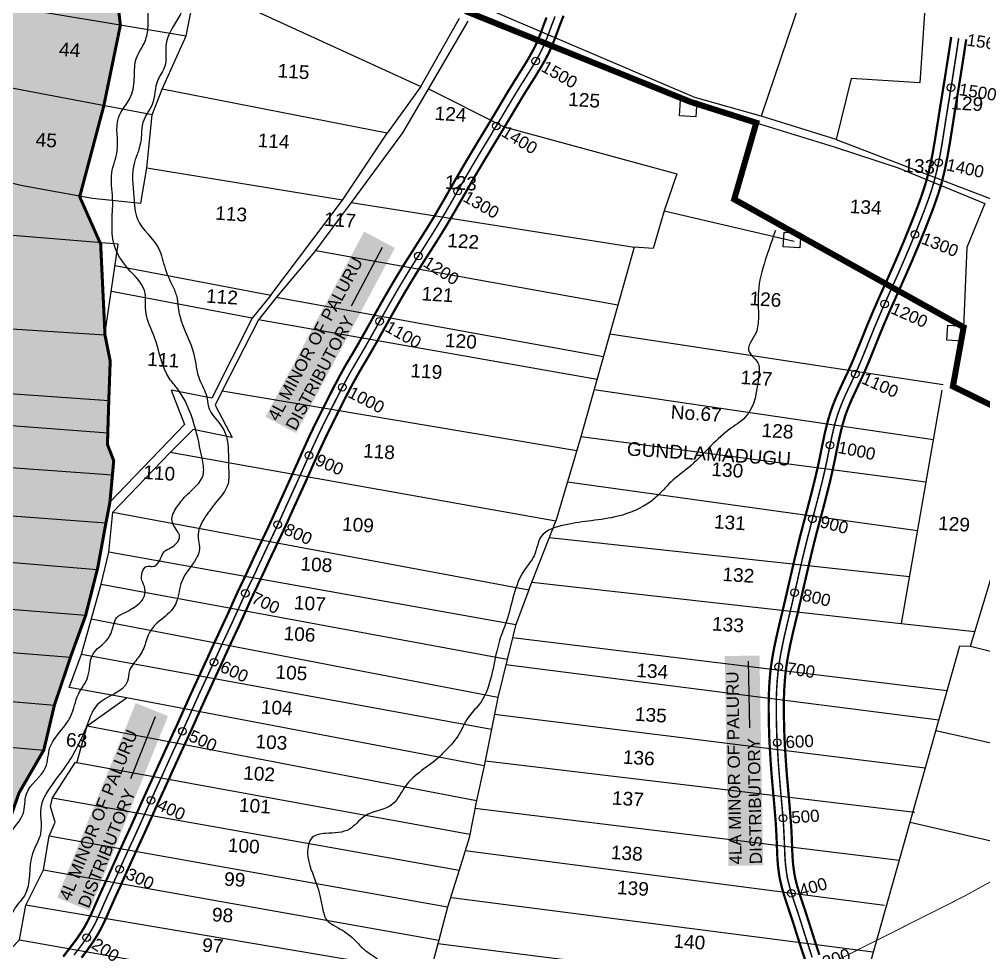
# Model space of a CAD drawing. Header units: inches. Extents: x 198958 to 218693, y 1596361 to 1611769.
# Drawn here: x 203371 to 204642, y 1603920 to 1605151 of the extents above; entities that cross this region are included whole.
import ezdxf
from ezdxf.enums import TextEntityAlignment as Align

# ---------------------------------------------------------------- set-up
doc = ezdxf.new("R2010")
doc.units = ezdxf.units.IN
doc.header["$LTSCALE"] = 15
doc.header["$MEASUREMENT"] = 0
doc.header["$PDMODE"] = 32
doc.header["$PDSIZE"] = 10
doc.linetypes.add('ACAD_ISO02W100', pattern=[15, 12, -3])
doc.linetypes.add('HIDDEN2', pattern=[0.1875, 0.125, -0.0625])
for name, color, linetype in [('CANAL1', 7, 'Continuous'), ('CHANAGE', 1, 'Continuous'), ('PAPER SIZE', 5, 'Continuous'), ('PLOTS', 7, 'Continuous'), ('PLOTS NO', 7, 'Continuous'), ('ROADS', 1, 'Continuous'), ('STREAMS', 4, 'Continuous'), ('STRUCTURE', 5, 'Continuous'), ('VILLAGE BOUNDARY STONES', 1, 'Continuous'), ('VILLAGE BOUNDAY', 5, 'Continuous'), ('WUA-11', 3, 'Continuous')]:
    doc.layers.add(name, color=color, linetype=linetype)
doc.styles.get("Standard").update_dxf_attribs({"font": 'arial.ttf'})
doc.dimstyles.get("Standard").update_dxf_attribs({"dimtxt": 0.18, "dimasz": 0.18, "dimexe": 0.18, "dimexo": 0.0625, "dimgap": 0.09, "dimtad": 0, "dimtih": 1, "dimtoh": 1, "dimdec": 4, "dimzin": 0, "dimdsep": 46, "dimtxsty": 'Standard', "dimcen": 0.09, "dimadec": 0, "dimazin": 0, "dimtfac": 1, "dimtdec": 4, "dimtofl": 0, "dimtmove": 0, "dimatfit": 3, "dimfxl": 1, "dimtolj": 1, "dimtzin": 0, "dimarcsym": 0})

msp = doc.modelspace()

# ---------------------------------------------------------------- hatches: boundary and pattern name
at = {"layer": 'PLOTS NO', "true_color": 0xc7c8ca}
h = msp.add_hatch(color=9, dxfattribs=at)
h.dxf.hatch_style = 1
h.paths.add_polyline_path([(203315.3, 1604011), (203344.8, 1604007.8), (203323.6, 1603947.7), (203121.8, 1603965.8), (203082.3, 1604035.9), (202980.9, 1604214.8), (202883.1, 1604388.3), (202864.6, 1604408.9), (202835.4, 1604412.8), (202821.1, 1604529.5), (202811.5, 1604672.7), (202773.8, 1604769.6), (202760.8, 1604805.1), (202741.8, 1604857), (202678.8, 1605000.4), (202622.8, 1605110.1), (202586.2, 1605165.3), (202635.9, 1605274.9), (202661.8, 1605313.8), (202725.8, 1605439.6), (202835.8, 1605669.1), (202882.3, 1605766.4), (202884.4, 1605770.6), (202950.8, 1605914.8), (202992.1, 1606005.6), (203028.9, 1606009.3), (203057.8, 1606057.8), (203124.1, 1606039.6), (203131.4, 1606028.1), (203192.4, 1606087.7), (203197.5, 1606190.5), (203254, 1606286.5), (203326.7, 1606182), (203331.4, 1606208.6), (203357.5, 1606246.5), (203457.2, 1606384.3), (203546.7, 1606517.5), (203644.7, 1606659.7), (203649.3, 1606666), (203692.5, 1606725.1), (203832.5, 1606733.9), (203952, 1606729.4), (204081, 1606699.8), (204203.2, 1606669.5), (204249.7, 1606658), (204291.1, 1606651.5), (204380.2, 1606637.7), (204489.6, 1606619.9), (204521.7, 1606614.7), (204532.6, 1606612.9), (204579.4, 1606605.3), (204543.8, 1606506.3), (204513.9, 1606415), (204478.1, 1606291.7), (204483, 1606290.9), (204449, 1606208.1), (204438.5, 1606206.4), (204417.8, 1606155.3), (204306.2, 1605998), (204251.4, 1605952.9), (204243.3, 1605950), (204205.6, 1605943.5), (204130.6, 1605786.4), (204070.2, 1605758.8), (203971.5, 1605706.5), (203934.9, 1605640.8), (203931.3, 1605621.2), (203915, 1605560.5), (203881, 1605475.5), (203842, 1605441.8), (203777.3, 1605450.2), (203732.6, 1605426.2), (203676.5, 1605366.9), (203508.3, 1605428), (203513.8, 1605414.3), (203494.7, 1605302.5), (203495.9, 1605220), (203504.7, 1605143), (203482.8, 1605036.4), (203451.1, 1604916.8), (203478.7, 1604854.4), (203484.4, 1604734.7), (203491.3, 1604700.2), (203489.4, 1604647.8), (203488.1, 1604605.4), (203487.7, 1604590.1), (203495.9, 1604568.8), (203494.2, 1604549.9), (203490.9, 1604514), (203485.7, 1604487), (203474.9, 1604427.9), (203458.9, 1604364.8), (203438.9, 1604309.7), (203417.7, 1604246.3), (203403.8, 1604187.4), (203371.1, 1604130.8), (203350.7, 1604072.1), (203348.7, 1604051.3), (203337.5, 1604051.4)])

# ---------------------------------------------------------------- linework, layer by layer
at = {"layer": 'CANAL1', "color": 200, "linetype": 'ByBlock', "ltscale": 40, "const_width": 3}
for points in [[(203429.3, 1603915), (203432.5, 1603919.1), (203435.6, 1603923.2), (203437.6, 1603925.8), (203441.9, 1603931.4), (203445, 1603935.5), (203447.9, 1603939.5), (203452, 1603945.5), (203453.5, 1603947.7), (203456.1, 1603951.9), (203458.6, 1603956.2), (203460.9, 1603960.5), (203463.7, 1603966), (203465.4, 1603969.4), (203467.5, 1603973.9), (203469.5, 1603978.6), (203471.6, 1603983.3), (203473.8, 1603988.4), (203475.8, 1603992.9), (203478, 1603997.7), (203480.1, 1604002.5), (203482.3, 1604007.2), (203484.1, 1604011.2), (203486.6, 1604016.6), (203488.7, 1604021.4), (203490.8, 1604026.1), (203493, 1604030.8), (203494.4, 1604034), (203497.2, 1604040.3), (203499.4, 1604045.1), (203501.5, 1604049.8), (203504.7, 1604056.8), (203505.9, 1604059.3), (203508, 1604064), (203510.2, 1604068.8), (203512.4, 1604073.5), (203515.2, 1604079.6), (203516.7, 1604082.9), (203518.9, 1604087.6), (203521, 1604092.3), (203523.1, 1604097), (203525.5, 1604102.3), (203527.4, 1604106.5), (203529.5, 1604111.2), (203531.6, 1604116), (203533.7, 1604120.7), (203535.7, 1604125.1), (203538, 1604130.2), (203540.2, 1604135), (203542.3, 1604139.7), (203544.5, 1604144.4), (203546.1, 1604147.9), (203548.8, 1604153.9), (203550.9, 1604158.6), (203553.1, 1604163.3), (203555.2, 1604168.1), (203556.4, 1604170.6), (203559.5, 1604177.5), (203561.7, 1604182.3), (203563.8, 1604187), (203566.8, 1604193.4), (203568.2, 1604196.5), (203570.4, 1604201.2), (203572.6, 1604206), (203574.7, 1604210.7), (203577.3, 1604216.1), (203579.1, 1604220), (203581.2, 1604224.7), (203583.3, 1604229.5), (203585.4, 1604234.2), (203587.5, 1604238.8), (203589.6, 1604243.7), (203591.8, 1604248.4), (203593.9, 1604253.2), (203596, 1604258), (203597.7, 1604261.7), (203600.4, 1604267.5), (203602.5, 1604272.2), (203604.7, 1604276.9), (203606.9, 1604281.7), (203609.1, 1604286.4), (203611.3, 1604291.1), (203613.5, 1604295.8), (203615.6, 1604300.5), (203618.7, 1604307.1), (203619.9, 1604309.9), (203622.1, 1604314.6), (203624.2, 1604319.4), (203626.4, 1604324.1), (203629, 1604329.9), (203630.8, 1604333.6), (203633, 1604338.3), (203635.1, 1604343), (203637.4, 1604347.8), (203639.6, 1604352.6), (203641.7, 1604357.1), (203643.9, 1604361.8), (203646.1, 1604366.5), (203648.2, 1604371.2), (203650, 1604375.2), (203652.4, 1604380.7), (203654.5, 1604385.4), (203656.7, 1604390.2), (203658.9, 1604395), (203660.3, 1604398.1), (203663.4, 1604404.5), (203665.6, 1604409.2), (203667.9, 1604413.9), (203671.2, 1604420.7), (203672.3, 1604423.2), (203674.5, 1604427.8), (203676.6, 1604432.5), (203678.8, 1604437.3), (203681.6, 1604443.3), (203683.2, 1604446.8), (203685.4, 1604451.5), (203687.7, 1604456.2), (203689.9, 1604460.9), (203692.3, 1604466), (203694.4, 1604470.3), (203696.6, 1604475), (203698.8, 1604479.6), (203701, 1604484.3), (203702.9, 1604488.5), (203705.3, 1604493.7), (203707.4, 1604498.4), (203709.6, 1604503.1), (203711.7, 1604507.8), (203713.2, 1604511.2), (203716, 1604517.3), (203718.2, 1604522.1), (203720.3, 1604526.8), (203722.5, 1604531.5), (203724.6, 1604536.3), (203726.8, 1604541), (203728.9, 1604545.7), (203731, 1604550.4), (203733.8, 1604556.7), (203735.2, 1604559.9), (203737.4, 1604564.6), (203739.5, 1604569.4), (203741.6, 1604574.1), (203743.7, 1604578.9), (203745.8, 1604583.6), (203748, 1604588.4), (203750.1, 1604593.2), (203752.3, 1604597.9), (203754.4, 1604602.5), (203756.8, 1604607.4), (203759, 1604612.2), (203761.3, 1604616.9), (203763.6, 1604621.6), (203766, 1604626.3), (203768.3, 1604631), (203770.6, 1604635.6), (203773, 1604640.3), (203775.3, 1604644.9), (203776.7, 1604647.6), (203780, 1604654.2), (203782.4, 1604658.9), (203784.7, 1604663.5), (203787.1, 1604668.2), (203789.6, 1604672.8), (203792, 1604677.5), (203794.5, 1604682.1), (203797.1, 1604686.8), (203800.1, 1604692.2), (203802.3, 1604696), (203805, 1604700.5), (203807.6, 1604705), (203810.3, 1604709.4), (203812.9, 1604713.9), (203815.5, 1604718.3), (203818.1, 1604722.8), (203820.6, 1604727.3), (203823.2, 1604731.8), (203825.7, 1604736.3), (203828.3, 1604740.8), (203830.8, 1604745.3), (203833.3, 1604749.8), (203835.9, 1604754.4), (203837.4, 1604757.2), (203840.9, 1604763.5), (203843.5, 1604768), (203846.1, 1604772.6), (203848.6, 1604777.1), (203851.2, 1604781.6), (203853.8, 1604786.2), (203856.4, 1604790.7), (203859, 1604795.2), (203861.7, 1604799.7), (203864.3, 1604804.2), (203867, 1604808.7), (203869.7, 1604813.2), (203872.4, 1604817.7), (203875.3, 1604822.4), (203877.9, 1604826.6), (203880.7, 1604831.1), (203883.5, 1604835.5), (203886.3, 1604839.9), (203889.1, 1604844.3), (203891.9, 1604848.7), (203894.6, 1604853.1), (203897.4, 1604857.5), (203900.2, 1604861.8), (203903, 1604866.2), (203905.7, 1604870.6), (203908.5, 1604874.9), (203911.2, 1604879.3), (203915.2, 1604885.8), (203916.6, 1604888.1), (203919.2, 1604892.5), (203921.8, 1604896.9), (203924.4, 1604901.4), (203927, 1604905.9), (203929.6, 1604910.3), (203932.2, 1604914.8), (203934.8, 1604919.3), (203937.3, 1604923.8), (203939.9, 1604928.3), (203942.5, 1604932.8), (203945.1, 1604937.4), (203947.7, 1604941.9), (203950.3, 1604946.4), (203952.7, 1604950.5), (203955.5, 1604955.4), (203958.2, 1604959.9), (203960.8, 1604964.4), (203963.5, 1604968.9), (203966.2, 1604973.4), (203968.9, 1604977.9), (203971.5, 1604982.3), (203974.2, 1604986.8), (203976.9, 1604991.2), (203979.6, 1604995.7), (203982.3, 1605000.1), (203985, 1605004.6), (203987.7, 1605009), (203990.4, 1605013.5), (203993.1, 1605017.9), (203995.7, 1605022.4), (203998.4, 1605026.8), (204001, 1605031.2), (204004.1, 1605036.4), (204006.3, 1605040.2), (204009, 1605044.6), (204011.6, 1605049.1), (204014.3, 1605053.6), (204016.9, 1605057.9), (204019.8, 1605062.6), (204022.6, 1605067), (204025.3, 1605071.5), (204028.1, 1605075.9), (204030.2, 1605079.3), (204033.6, 1605084.6), (204036.3, 1605089), (204039, 1605093.4), (204041.6, 1605097.7), (204043.1, 1605100.2), (204046.6, 1605106.5), (204049, 1605110.9), (204051.2, 1605115.3), (204054.1, 1605121.5), (204055.3, 1605124.2), (204057.1, 1605128.8), (204058.9, 1605133.5), (204060.7, 1605138.4), (204062.8, 1605144.2), (204064.3, 1605148.2), (204066.2, 1605153.1)], [(203453.5, 1603913.7), (203457.9, 1603919.4), (203461, 1603923.6), (203464.2, 1603928), (203468.6, 1603934.3), (203470.3, 1603937), (203473.2, 1603941.6), (203476, 1603946.3), (203478.6, 1603951.1), (203481.7, 1603957.1), (203483.5, 1603960.9), (203485.7, 1603965.7), (203487.9, 1603970.6), (203489.9, 1603975.3), (203492.1, 1603980.3), (203494.1, 1603984.8), (203496.2, 1603989.5), (203498.3, 1603994.2), (203500.5, 1603998.9), (203502.4, 1604003), (203504.8, 1604008.4), (203506.9, 1604013.1), (203509.1, 1604017.9), (203511.2, 1604022.6), (203512.6, 1604025.8), (203515.5, 1604032.1), (203517.6, 1604036.8), (203519.7, 1604041.5), (203522.9, 1604048.5), (203524, 1604051), (203526.2, 1604055.7), (203528.4, 1604060.4), (203530.5, 1604065.1), (203533.4, 1604071.2), (203534.9, 1604074.6), (203537.1, 1604079.3), (203539.2, 1604084.1), (203541.4, 1604088.8), (203543.7, 1604094.1), (203545.6, 1604098.3), (203547.7, 1604103.1), (203549.9, 1604107.8), (203552, 1604112.5), (203553.9, 1604116.9), (203556.2, 1604122), (203558.4, 1604126.7), (203560.5, 1604131.4), (203562.7, 1604136.1), (203564.3, 1604139.6), (203567, 1604145.6), (203569.2, 1604150.3), (203571.3, 1604155.1), (203573.4, 1604159.8), (203574.6, 1604162.4), (203577.7, 1604169.3), (203579.9, 1604174), (203582, 1604178.7), (203584.9, 1604185.1), (203586.3, 1604188.1), (203588.5, 1604192.8), (203590.7, 1604197.5), (203592.9, 1604202.3), (203595.4, 1604207.8), (203597.3, 1604211.8), (203599.4, 1604216.5), (203601.6, 1604221.3), (203603.7, 1604226), (203605.7, 1604230.7), (203607.9, 1604235.5), (203610, 1604240.3), (203612.1, 1604245), (203614.3, 1604249.7), (203615.9, 1604253.4), (203618.5, 1604259.1), (203620.7, 1604263.8), (203622.9, 1604268.5), (203625.1, 1604273.2), (203627.2, 1604278), (203629.4, 1604282.7), (203631.6, 1604287.4), (203633.8, 1604292.1), (203636.9, 1604298.8), (203638.1, 1604301.6), (203640.3, 1604306.3), (203642.4, 1604311.1), (203644.6, 1604315.8), (203647.2, 1604321.5), (203648.9, 1604325.2), (203651.1, 1604329.9), (203653.3, 1604334.6), (203655.5, 1604339.3), (203657.7, 1604344.2), (203659.9, 1604348.7), (203662.1, 1604353.5), (203664.2, 1604358.2), (203666.4, 1604363), (203668.2, 1604367), (203670.7, 1604372.5), (203672.8, 1604377.2), (203674.9, 1604382), (203677, 1604386.6), (203678.4, 1604389.6), (203681.4, 1604395.9), (203683.7, 1604400.5), (203685.9, 1604405.2), (203689.2, 1604412.1), (203690.4, 1604414.7), (203692.6, 1604419.5), (203694.8, 1604424.2), (203697, 1604428.9), (203699.7, 1604434.9), (203701.3, 1604438.3), (203703.5, 1604443), (203705.7, 1604447.6), (203708, 1604452.3), (203710.4, 1604457.4), (203712.4, 1604461.7), (203714.7, 1604466.4), (203716.9, 1604471.1), (203719.1, 1604475.9), (203721.1, 1604480.1), (203723.5, 1604485.4), (203725.7, 1604490.1), (203727.8, 1604494.9), (203729.9, 1604499.6), (203731.5, 1604503), (203734.2, 1604509.1), (203736.4, 1604513.8), (203738.5, 1604518.5), (203740.7, 1604523.3), (203742.8, 1604528), (203745, 1604532.7), (203747.1, 1604537.5), (203749.3, 1604542.2), (203752.1, 1604548.6), (203753.5, 1604551.7), (203755.6, 1604556.5), (203757.7, 1604561.3), (203759.8, 1604566), (203762, 1604570.7), (203764.1, 1604575.5), (203766.2, 1604580.2), (203768.3, 1604584.9), (203770.5, 1604589.5), (203772.5, 1604594), (203774.8, 1604598.9), (203777.1, 1604603.5), (203779.3, 1604608.1), (203781.6, 1604612.8), (203783.9, 1604617.4), (203786.2, 1604622), (203788.5, 1604626.6), (203790.8, 1604631.3), (203793.2, 1604635.9), (203794.5, 1604638.6), (203797.8, 1604645.2), (203800.2, 1604649.8), (203802.5, 1604654.4), (203804.9, 1604659), (203807.3, 1604663.5), (203809.7, 1604668.1), (203812.1, 1604672.6), (203814.6, 1604677), (203817.5, 1604682.3), (203819.6, 1604685.9), (203822.2, 1604690.3), (203824.8, 1604694.8), (203827.5, 1604699.3), (203830.1, 1604703.7), (203832.8, 1604708.3), (203835.4, 1604712.8), (203838, 1604717.4), (203840.6, 1604721.9), (203843.2, 1604726.5), (203845.7, 1604731), (203848.2, 1604735.6), (203850.8, 1604740.1), (203853.3, 1604744.6), (203854.9, 1604747.4), (203858.4, 1604753.7), (203860.9, 1604758.2), (203863.5, 1604762.7), (203866, 1604767.2), (203868.6, 1604771.7), (203871.1, 1604776.2), (203873.7, 1604780.7), (203876.3, 1604785.1), (203878.9, 1604789.6), (203881.5, 1604794), (203884.2, 1604798.5), (203886.8, 1604802.9), (203889.5, 1604807.3), (203892.3, 1604811.9), (203894.9, 1604816.1), (203897.6, 1604820.5), (203900.4, 1604824.8), (203903.1, 1604829.2), (203905.9, 1604833.6), (203908.7, 1604837.9), (203911.5, 1604842.3), (203914.3, 1604846.7), (203917.1, 1604851.1), (203919.9, 1604855.5), (203922.7, 1604859.9), (203925.5, 1604864.4), (203928.2, 1604868.8), (203932.3, 1604875.4), (203933.7, 1604877.8), (203936.4, 1604882.3), (203939.1, 1604886.8), (203941.7, 1604891.3), (203944.3, 1604895.8), (203946.9, 1604900.3), (203949.5, 1604904.9), (203952.1, 1604909.4), (203954.7, 1604913.9), (203957.3, 1604918.4), (203959.9, 1604922.9), (203962.4, 1604927.4), (203965, 1604931.9), (203967.6, 1604936.4), (203969.9, 1604940.5), (203972.8, 1604945.3), (203975.4, 1604949.8), (203978, 1604954.2), (203980.7, 1604958.7), (203983.3, 1604963.1), (203986, 1604967.6), (203988.7, 1604972), (203991.4, 1604976.5), (203994, 1604980.9), (203996.7, 1604985.3), (203999.4, 1604989.8), (204002.1, 1604994.2), (204004.8, 1604998.7), (204007.5, 1605003.1), (204010.2, 1605007.6), (204012.9, 1605012.1), (204015.5, 1605016.5), (204018.2, 1605021), (204021.3, 1605026.2), (204023.5, 1605030), (204026.2, 1605034.4), (204028.8, 1605038.9), (204031.5, 1605043.3), (204034, 1605047.5), (204036.8, 1605052.1), (204039.5, 1605056.5), (204042.3, 1605060.8), (204045, 1605065.2), (204047.2, 1605068.6), (204050.6, 1605074), (204053.4, 1605078.5), (204056.1, 1605083), (204058.8, 1605087.5), (204060.4, 1605090.3), (204064.2, 1605096.8), (204066.7, 1605101.6), (204069.2, 1605106.5), (204072.4, 1605113.3), (204073.7, 1605116.5), (204075.7, 1605121.5), (204077.6, 1605126.5), (204079.5, 1605131.4), (204081.6, 1605137.2), (204083, 1605141.1), (204084.9, 1605145.9), (204086.7, 1605150.7), (204088.6, 1605155.4)], [(204406.8, 1603911.1), (204402.6, 1603923.7), (204400.6, 1603929.7), (204397.7, 1603939), (204394.8, 1603948.2), (204391.9, 1603957.5), (204388.9, 1603966.7), (204387.4, 1603971.3), (204382.7, 1603985.2), (204379.7, 1603994.6), (204376.8, 1604004.3), (204374.4, 1604014.1), (204373, 1604020.8), (204371.2, 1604034.4), (204370.4, 1604044.5), (204370, 1604054.5), (204369.6, 1604064.3), (204369.3, 1604071.7), (204368.7, 1604083.5), (204368.1, 1604093.1), (204367.3, 1604102.7), (204366.5, 1604112.3), (204365.7, 1604122), (204364.8, 1604131.7), (204363.5, 1604146), (204363.1, 1604151.1), (204362.3, 1604160.8), (204361.6, 1604170.6), (204361, 1604180.4), (204360.4, 1604190.2), (204359.9, 1604199.9), (204359.5, 1604209.8), (204359.2, 1604221.3), (204359, 1604229.4), (204358.9, 1604239.3), (204358.9, 1604249.2), (204359.1, 1604259.1), (204359.5, 1604269.1), (204360.1, 1604279), (204361, 1604289), (204362, 1604297.6), (204363.7, 1604308.8), (204365.4, 1604318.6), (204367.4, 1604328.3), (204369.5, 1604338), (204371.7, 1604347.5), (204373.9, 1604357.1), (204376.2, 1604366.6), (204377.5, 1604372), (204380.7, 1604385.5), (204382.9, 1604394.9), (204385, 1604404.4), (204387.2, 1604413.9), (204389.4, 1604423.3), (204391.6, 1604432.8), (204393.8, 1604442.3), (204396.1, 1604451.8), (204398.4, 1604461.3), (204400.4, 1604469.4), (204403.2, 1604480.2), (204405.7, 1604489.7), (204408.2, 1604499.1), (204410.7, 1604508.5), (204413.1, 1604517.8), (204415.6, 1604527.2), (204417.9, 1604536.6), (204420.2, 1604545.9), (204422.4, 1604555.3), (204424.8, 1604565.9), (204426.5, 1604574.1), (204428.4, 1604583.7), (204430.4, 1604593.3), (204432.4, 1604603), (204434.7, 1604612.7), (204437.2, 1604622.4), (204440.1, 1604632), (204442.8, 1604639.9), (204447.2, 1604651), (204451.2, 1604660.1), (204455.4, 1604669.1), (204459.5, 1604677.9), (204463.4, 1604686.2), (204467.5, 1604695.4), (204471.3, 1604704.2), (204474.9, 1604713.1), (204478.6, 1604722.1), (204482.2, 1604731.1), (204485.8, 1604740.1), (204489.5, 1604749.2), (204492, 1604755.2), (204497.1, 1604767.2), (204501, 1604776.2), (204505, 1604785.2), (204509, 1604794.1), (204513, 1604802.9), (204517, 1604811.8), (204522.3, 1604823.8), (204524.8, 1604829.5), (204528.6, 1604838.3), (204532.4, 1604847.2), (204536.2, 1604856.1), (204539.8, 1604865.1), (204543.5, 1604874), (204547.1, 1604883), (204550.9, 1604892.6), (204554.1, 1604901), (204557.5, 1604910), (204560.7, 1604919), (204563.7, 1604928), (204567, 1604938.9), (204568.9, 1604946.1), (204571.2, 1604955.3), (204573.1, 1604964.5), (204575, 1604973.9), (204576.6, 1604983.4), (204578.2, 1604992.9), (204579.7, 1605002.5), (204581.1, 1605011.2), (204582.8, 1605021.7), (204584.3, 1605031.3), (204585.8, 1605040.9), (204587.4, 1605050.5), (204588.9, 1605060.1), (204590.5, 1605069.7), (204592, 1605079.3), (204592.9, 1605085.2), (204595, 1605098.5), (204596.5, 1605108.1), (204598, 1605117.7), (204599.4, 1605127.3)], [(204425.7, 1603917.4), (204421.6, 1603930), (204419.7, 1603935.8), (204416.8, 1603945), (204413.9, 1603954.2), (204410.9, 1603963.5), (204407.9, 1603972.9), (204406.4, 1603977.6), (204401.7, 1603991.4), (204398.8, 1604000.5), (204396.1, 1604009.5), (204393.9, 1604018.5), (204392.8, 1604024.1), (204391.1, 1604036.5), (204390.4, 1604045.8), (204389.9, 1604055.3), (204389.6, 1604065), (204389.3, 1604072.6), (204388.7, 1604084.7), (204388, 1604094.6), (204387.3, 1604104.3), (204386.4, 1604114.1), (204385.6, 1604123.8), (204384.7, 1604133.4), (204383.5, 1604147.7), (204383, 1604152.7), (204382.3, 1604162.3), (204381.6, 1604172), (204381, 1604181.6), (204380.4, 1604191.2), (204379.9, 1604200.9), (204379.5, 1604210.5), (204379.2, 1604221.9), (204379, 1604229.8), (204378.9, 1604239.4), (204378.9, 1604249), (204379.1, 1604258.5), (204379.5, 1604268.1), (204380.1, 1604277.5), (204380.9, 1604286.9), (204381.9, 1604295), (204383.4, 1604305.6), (204385.1, 1604314.9), (204386.9, 1604324.2), (204389, 1604333.6), (204391.1, 1604343), (204393.4, 1604352.4), (204395.6, 1604361.9), (204397, 1604367.3), (204400.1, 1604380.9), (204402.4, 1604390.4), (204404.5, 1604399.9), (204406.7, 1604409.4), (204408.9, 1604418.9), (204411.1, 1604428.3), (204413.3, 1604437.7), (204415.5, 1604447.1), (204417.8, 1604456.5), (204419.8, 1604464.5), (204422.5, 1604475.2), (204425, 1604484.6), (204427.5, 1604494), (204430, 1604503.3), (204432.5, 1604512.8), (204434.9, 1604522.2), (204437.3, 1604531.7), (204439.7, 1604541.2), (204441.9, 1604550.8), (204444.3, 1604561.7), (204446.1, 1604570.1), (204448, 1604579.7), (204450, 1604589.3), (204452, 1604598.7), (204454.1, 1604607.9), (204456.5, 1604617), (204459.1, 1604625.9), (204461.5, 1604633), (204465.6, 1604643.3), (204469.4, 1604651.9), (204473.5, 1604660.6), (204477.6, 1604669.4), (204481.6, 1604677.9), (204485.8, 1604687.4), (204489.7, 1604696.5), (204493.4, 1604705.5), (204497.1, 1604714.6), (204500.7, 1604723.6), (204504.3, 1604732.6), (204508, 1604741.6), (204510.4, 1604747.4), (204515.5, 1604759.3), (204519.3, 1604768.2), (204523.3, 1604777), (204527.2, 1604785.8), (204531.2, 1604794.7), (204535.2, 1604803.6), (204540.6, 1604815.8), (204543.1, 1604821.5), (204547, 1604830.4), (204550.8, 1604839.4), (204554.6, 1604848.4), (204558.4, 1604857.5), (204562, 1604866.5), (204565.7, 1604875.6), (204569.5, 1604885.4), (204572.8, 1604893.9), (204576.3, 1604903.1), (204579.6, 1604912.5), (204582.8, 1604921.9), (204586.3, 1604933.4), (204588.3, 1604941.1), (204590.7, 1604950.8), (204592.7, 1604960.5), (204594.6, 1604970.3), (204596.3, 1604980), (204598, 1604989.7), (204599.5, 1604999.4), (204600.9, 1605008.1), (204602.5, 1605018.6), (204604, 1605028.2), (204605.6, 1605037.8), (204607.1, 1605047.4), (204608.7, 1605057), (204610.2, 1605066.6), (204611.8, 1605076.2), (204612.7, 1605082.1), (204614.8, 1605095.4), (204616.3, 1605105), (204617.7, 1605114.7), (204619.2, 1605124.3)]]:
    msp.add_lwpolyline(points, dxfattribs=at)
at = {"layer": 'CANAL1', "color": 1, "linetype": 'HIDDEN2', "ltscale": 15, "const_width": 2}
msp.add_lwpolyline([(203443.6, 1603917.1), (203445.6, 1603919.8), (203449.9, 1603925.4), (203453, 1603929.6), (203456.1, 1603933.8), (203460.3, 1603939.9), (203461.9, 1603942.3), (203464.6, 1603946.8), (203467.3, 1603951.2), (203469.8, 1603955.8), (203472.7, 1603961.5), (203474.4, 1603965.1), (203476.6, 1603969.8), (203478.7, 1603974.6), (203480.8, 1603979.3), (203482.9, 1603984.3), (203485, 1603988.9), (203487.1, 1603993.6), (203489.2, 1603998.3), (203491.4, 1604003), (203493.2, 1604007.1), (203495.7, 1604012.5), (203497.8, 1604017.2), (203500, 1604022), (203502.1, 1604026.7), (203503.5, 1604029.9), (203506.3, 1604036.2), (203508.5, 1604040.9), (203510.6, 1604045.7), (203513.8, 1604052.7), (203514.9, 1604055.1), (203517.1, 1604059.8), (203519.3, 1604064.6), (203521.5, 1604069.3), (203524.3, 1604075.4), (203525.8, 1604078.7), (203528, 1604083.5), (203530.1, 1604088.2), (203532.2, 1604092.9), (203534.6, 1604098.2), (203536.5, 1604102.4), (203538.6, 1604107.2), (203540.7, 1604111.9), (203542.9, 1604116.6), (203544.8, 1604121), (203547.1, 1604126.1), (203549.3, 1604130.8), (203551.4, 1604135.6), (203553.6, 1604140.3), (203555.2, 1604143.7), (203557.9, 1604149.8), (203560.1, 1604154.5), (203562.2, 1604159.2), (203564.3, 1604163.9), (203565.5, 1604166.5), (203568.6, 1604173.4), (203570.8, 1604178.1), (203572.9, 1604182.9), (203575.8, 1604189.3), (203577.3, 1604192.3), (203579.4, 1604197), (203581.6, 1604201.7), (203583.8, 1604206.5), (203586.4, 1604211.9), (203588.2, 1604215.9), (203590.3, 1604220.6), (203592.4, 1604225.4), (203594.5, 1604230.1), (203596.6, 1604234.7), (203598.8, 1604239.6), (203600.9, 1604244.4), (203603, 1604249.1), (203605.1, 1604253.8), (203606.8, 1604257.6), (203609.4, 1604263.3), (203611.6, 1604268), (203613.8, 1604272.7), (203616, 1604277.5), (203618.2, 1604282.2), (203620.4, 1604286.9), (203622.5, 1604291.6), (203624.7, 1604296.3), (203627.8, 1604303), (203629, 1604305.8), (203631.2, 1604310.5), (203633.3, 1604315.2), (203635.5, 1604319.9), (203638.1, 1604325.7), (203639.8, 1604329.4), (203642, 1604334.1), (203644.2, 1604338.8), (203646.4, 1604343.5), (203648.7, 1604348.4), (203650.8, 1604352.9), (203653, 1604357.7), (203655.1, 1604362.4), (203657.3, 1604367.1), (203659.1, 1604371.1), (203661.6, 1604376.6), (203663.7, 1604381.3), (203665.8, 1604386.1), (203668, 1604390.8), (203669.4, 1604393.9), (203672.4, 1604400.2), (203674.6, 1604404.9), (203676.9, 1604409.6), (203680.2, 1604416.4), (203681.4, 1604418.9), (203683.6, 1604423.7), (203685.7, 1604428.4), (203687.9, 1604433.1), (203690.7, 1604439.1), (203692.3, 1604442.5), (203694.5, 1604447.2), (203696.7, 1604451.9), (203698.9, 1604456.6), (203701.4, 1604461.7), (203703.4, 1604466), (203705.6, 1604470.7), (203707.9, 1604475.4), (203710.1, 1604480.1), (203712, 1604484.3), (203714.4, 1604489.5), (203716.6, 1604494.3), (203718.7, 1604499), (203720.8, 1604503.7), (203722.3, 1604507.1), (203725.1, 1604513.2), (203727.3, 1604517.9), (203729.4, 1604522.7), (203731.6, 1604527.4), (203733.7, 1604532.1), (203735.9, 1604536.9), (203738, 1604541.6), (203740.1, 1604546.3), (203743, 1604552.6), (203744.4, 1604555.8), (203746.5, 1604560.6), (203748.6, 1604565.3), (203750.7, 1604570.1), (203752.8, 1604574.8), (203754.9, 1604579.6), (203757.1, 1604584.3), (203759.2, 1604589), (203761.4, 1604593.7), (203763.5, 1604598.2), (203765.8, 1604603.1), (203768, 1604607.8), (203770.3, 1604612.5), (203772.6, 1604617.2), (203774.9, 1604621.8), (203777.2, 1604626.5), (203779.6, 1604631.1), (203781.9, 1604635.8), (203784.2, 1604640.4), (203785.6, 1604643.1), (203788.9, 1604649.7), (203791.3, 1604654.3), (203793.6, 1604659), (203796, 1604663.6), (203798.4, 1604668.2), (203800.9, 1604672.8), (203803.3, 1604677.3), (203805.8, 1604681.9), (203808.8, 1604687.3), (203811, 1604690.9), (203813.6, 1604695.4), (203816.2, 1604699.9), (203818.9, 1604704.4), (203821.5, 1604708.8), (203824.1, 1604713.3), (203826.7, 1604717.8), (203829.3, 1604722.3), (203831.9, 1604726.8), (203834.4, 1604731.4), (203837, 1604735.9), (203839.5, 1604740.4), (203842.1, 1604745), (203844.6, 1604749.5), (203846.1, 1604752.3), (203849.7, 1604758.6), (203852.2, 1604763.1), (203854.8, 1604767.6), (203857.3, 1604772.2), (203859.9, 1604776.7), (203862.5, 1604781.2), (203865.1, 1604785.7), (203867.7, 1604790.2), (203870.3, 1604794.7), (203872.9, 1604799.1), (203875.6, 1604803.6), (203878.3, 1604808.1), (203881, 1604812.5), (203883.8, 1604817.2), (203886.4, 1604821.4), (203889.2, 1604825.8), (203891.9, 1604830.2), (203894.7, 1604834.6), (203897.5, 1604838.9), (203900.3, 1604843.3), (203903.1, 1604847.7), (203905.9, 1604852.1), (203908.7, 1604856.5), (203911.4, 1604860.9), (203914.2, 1604865.2), (203917, 1604869.7), (203919.7, 1604874.1), (203923.7, 1604880.6), (203925.1, 1604882.9), (203927.8, 1604887.4), (203930.4, 1604891.9), (203933.1, 1604896.3), (203935.7, 1604900.8), (203938.3, 1604905.3), (203940.9, 1604909.8), (203943.5, 1604914.3), (203946, 1604918.9), (203948.6, 1604923.4), (203951.2, 1604927.9), (203953.8, 1604932.4), (203956.3, 1604936.9), (203958.9, 1604941.4), (203961.3, 1604945.5), (203964.2, 1604950.4), (203966.8, 1604954.9), (203969.4, 1604959.3), (203972.1, 1604963.8), (203974.8, 1604968.3), (203977.4, 1604972.7), (203980.1, 1604977.2), (203982.8, 1604981.6), (203985.5, 1604986.1), (203988.2, 1604990.5), (203990.9, 1604995), (203993.6, 1604999.4), (203996.2, 1605003.9), (203998.9, 1605008.3), (204001.6, 1605012.8), (204004.3, 1605017.2), (204007, 1605021.7), (204009.6, 1605026.1), (204012.7, 1605031.3), (204014.9, 1605035.1), (204017.6, 1605039.5), (204020.2, 1605044), (204022.9, 1605048.5), (204025.5, 1605052.7), (204028.3, 1605057.3), (204031, 1605061.7), (204033.8, 1605066.2), (204036.6, 1605070.5), (204038.7, 1605073.9), (204042.1, 1605079.3), (204044.9, 1605083.8), (204047.6, 1605088.2), (204050.2, 1605092.6), (204051.8, 1605095.3), (204055.4, 1605101.7), (204057.9, 1605106.3), (204060.2, 1605110.9), (204063.2, 1605117.4), (204064.5, 1605120.4), (204066.4, 1605125.2), (204068.3, 1605130), (204070.1, 1605134.9), (204072.2, 1605140.7), (204073.7, 1605144.7), (204075.6, 1605149.5), (204077.4, 1605154.4)], dxfattribs=at)
at = {"layer": 'CANAL1', "color": 1, "linetype": 'HIDDEN2', "ltscale": 40, "const_width": 2}
msp.add_lwpolyline([(204416.2, 1603914.2), (204412.1, 1603926.8), (204410.2, 1603932.7), (204407.2, 1603942), (204404.3, 1603951.2), (204401.4, 1603960.5), (204398.4, 1603969.8), (204396.9, 1603974.5), (204392.2, 1603988.3), (204389.2, 1603997.6), (204386.5, 1604006.9), (204384.1, 1604016.3), (204382.9, 1604022.4), (204381.2, 1604035.4), (204380.4, 1604045.1), (204380, 1604054.9), (204379.6, 1604064.6), (204379.3, 1604072.2), (204378.7, 1604084.1), (204378.1, 1604093.8), (204377.3, 1604103.5), (204376.5, 1604113.2), (204375.6, 1604122.9), (204374.7, 1604132.6), (204373.5, 1604146.8), (204373.1, 1604151.9), (204372.3, 1604161.6), (204371.6, 1604171.3), (204371, 1604181), (204370.4, 1604190.7), (204369.9, 1604200.4), (204369.5, 1604210.1), (204369.2, 1604221.6), (204369, 1604229.6), (204368.9, 1604239.4), (204368.9, 1604249.1), (204369.1, 1604258.8), (204369.5, 1604268.6), (204370.1, 1604278.3), (204371, 1604287.9), (204372, 1604296.3), (204373.6, 1604307.2), (204375.3, 1604316.7), (204377.2, 1604326.3), (204379.2, 1604335.8), (204381.4, 1604345.3), (204383.6, 1604354.7), (204385.9, 1604364.2), (204387.2, 1604369.7), (204390.4, 1604383.2), (204392.6, 1604392.7), (204394.8, 1604402.1), (204397, 1604411.6), (204399.1, 1604421.1), (204401.3, 1604430.6), (204403.5, 1604440), (204405.8, 1604449.5), (204408.1, 1604458.9), (204410.1, 1604467), (204412.9, 1604477.7), (204415.3, 1604487.1), (204417.8, 1604496.5), (204420.3, 1604505.9), (204422.8, 1604515.3), (204425.2, 1604524.7), (204427.6, 1604534.1), (204430, 1604543.6), (204432.2, 1604553.1), (204434.6, 1604563.8), (204436.3, 1604572.1), (204438.2, 1604581.7), (204440.2, 1604591.3), (204442.2, 1604600.8), (204444.4, 1604610.3), (204446.8, 1604619.7), (204449.6, 1604629), (204452.2, 1604636.4), (204456.4, 1604647.1), (204460.3, 1604656), (204464.4, 1604664.8), (204468.6, 1604673.6), (204472.5, 1604682), (204476.7, 1604691.4), (204480.5, 1604700.3), (204484.2, 1604709.3), (204487.8, 1604718.3), (204491.4, 1604727.4), (204495.1, 1604736.4), (204498.7, 1604745.4), (204501.2, 1604751.3), (204506.3, 1604763.3), (204510.2, 1604772.2), (204514.1, 1604781.1), (204518.1, 1604789.9), (204522.1, 1604798.8), (204526.1, 1604807.7), (204531.5, 1604819.8), (204534, 1604825.5), (204537.8, 1604834.4), (204541.6, 1604843.3), (204545.4, 1604852.3), (204549.1, 1604861.3), (204552.8, 1604870.3), (204556.4, 1604879.3), (204560.2, 1604889), (204563.5, 1604897.5), (204566.9, 1604906.6), (204570.2, 1604915.7), (204573.3, 1604924.9), (204576.6, 1604936.1), (204578.6, 1604943.6), (204580.9, 1604953), (204582.9, 1604962.5), (204584.8, 1604972.1), (204586.5, 1604981.7), (204588.1, 1604991.3), (204589.6, 1605000.9), (204591, 1605009.7), (204592.6, 1605020.2), (204594.2, 1605029.8), (204595.7, 1605039.4), (204597.3, 1605049), (204598.8, 1605058.6), (204600.4, 1605068.1), (204601.9, 1605077.7), (204602.8, 1605083.7), (204604.9, 1605096.9), (204606.4, 1605106.6), (204607.8, 1605116.2), (204609.3, 1605125.8)], dxfattribs=at)
at = {"layer": 'CHANAGE'}
for p in [(204052, 1605095.6), (204599.1, 1605060.6), (204000.1, 1605010.2), (204582.8, 1604961.9), (203949.1, 1604924.2), (204551.5, 1604867.1), (203897.3, 1604838.6), (204511.6, 1604775.4), (203846.3, 1604752.6), (204473, 1604683.2), (203797.1, 1604665.6), (204439.8, 1604589.3), (203753.2, 1604575.7), (203712.1, 1604484.6), (204416.6, 1604492), (203669.5, 1604394.1), (204393.1, 1604394.9), (203627.9, 1604303.2), (204372.1, 1604297.1), (203586.5, 1604212.2), (204370.1, 1604197.3), (203544.9, 1604121.2), (204377.8, 1604097.6), (203503.6, 1604030.2), (204388.9, 1603998.6), (203460.4, 1603940.1)]:
    msp.add_point(p, dxfattribs=at)
at = {"layer": 'PLOTS'}
for points in [[(204031.3, 1605288.1), (204401, 1605176.2), (204349, 1605023), (204261.7, 1605047.8), (203969.6, 1605172.4)], [(204436.4, 1605285), (204473.7, 1605275.6), (204500.5, 1605279.7), (204560.8, 1605274.6), (204565.9, 1605185.2), (204558.2, 1605066.8), (204467.8, 1605072.7), (204447.7, 1604992.2), (204349, 1605023)], [(203900.5, 1605062), (203856.2, 1605000.4), (203559.7, 1605058.5), (203591.2, 1605128.8), (203605.4, 1605199.8)], [(203669.5, 1605189.9), (203657.5, 1605173.1), (203900.5, 1605062), (203951.6, 1605152.4)], [(203163.9, 1605184.4), (203325.3, 1605155.2), (203329.7, 1605172.5), (203591.2, 1605128.8)], [(204447.7, 1604992.2), (204681.7, 1604902.8), (204696.4, 1605001.7), (204708.2, 1605045.6), (204710.2, 1605096.2), (204655, 1605171.4), (204565.9, 1605185.2)], [(203962.4, 1605148.1), (203909.3, 1605057.2), (203876.5, 1605001.1), (203808.6, 1604909.1), (203760.6, 1604844), (203709.9, 1604783.9), (203686.7, 1604754.6), (203639, 1604660.9), (203629.4, 1604641.9), (203652, 1604599.3), (203600.4, 1604610.1), (203570.3, 1604579.7), (203494.9, 1604501.1), (204043, 1604398.4), (204078.5, 1604489.2), (203570.3, 1604579.7)], [(203546.6, 1605024.7), (203305.5, 1605070.6)], [(203278.4, 1604954.7), (203375.7, 1604931.6), (203467.9, 1604915), (203531.8, 1604908.1), (203539.5, 1604954.8), (203546.6, 1605024.7), (203559.7, 1605058.5)], [(203910.5, 1605059.2), (204010.5, 1605008.8), (204238, 1604947.2), (204221.1, 1604898.4), (204392.3, 1604858.1)], [(204342.6, 1605014.3), (204445.1, 1604982.7), (204529.7, 1604954.7), (204643.8, 1604908), (204620, 1604849.9), (204615.8, 1604744.8)], [(203497.8, 1604826), (203702.9, 1604787), (203797.2, 1604912.1), (203856.2, 1605000.4)], [(203797.2, 1604912.1), (203539.4, 1604954.5)], [(203808.6, 1604909.1), (204181.5, 1604850.1)], [(204221.1, 1604898.4), (204206.6, 1604848.7), (204181.5, 1604850.1), (204111.6, 1604600.2), (204078.5, 1604489.2)], [(202952.4, 1604769.2), (203484.4, 1604734.7), (203501.9, 1604854.4), (203099.7, 1604887.3)], [(203762.1, 1604846.1), (204160.2, 1604774.2)], [(203702.9, 1604787), (203678.2, 1604756.5), (203625.3, 1604651.3), (203571.5, 1604662), (203589.2, 1604616.7), (203490.9, 1604514), (203494.2, 1604549.9), (203495.9, 1604568.8), (203487.7, 1604590.1), (203489.4, 1604647.8), (203491.3, 1604700.2), (203484.4, 1604734.7)], [(203678.2, 1604756.5), (203492.8, 1604791.9)], [(204141.1, 1604705.8), (203709.9, 1604783.9)], [(204132.8, 1604676), (203686.7, 1604754.6)], [(204588.7, 1604669), (204149.4, 1604735.5)], [(203489.4, 1604647.8), (202935.7, 1604686.9)], [(203639, 1604660.9), (204106.3, 1604582.4)], [(204129, 1604662.6), (204575.9, 1604596.8)], [(204587.2, 1604662), (204533.5, 1604354.1), (204630.6, 1604343.7)], [(202927.5, 1604648.3), (203488.1, 1604605.4)], [(203494.2, 1604549.9), (202915.4, 1604591.5)], [(204566.1, 1604540.6), (204111.6, 1604600.2)], [(204093.9, 1604540.8), (204555, 1604477)], [(202902.5, 1604530.6), (203485.7, 1604487), (203490.9, 1604514)], [(204332, 1603378.5), (204454.3, 1603777.1), (204479.7, 1603860.1), (204610.6, 1604324.8), (204624.7, 1604324.5), (204686.5, 1604527.5)], [(203330.6, 1603894.6), (203371.9, 1603937.4), (203380.1, 1603982.8), (203403.5, 1604029.4), (203410.9, 1604073.7), (203418.8, 1604092.4), (203412.8, 1604113.1), (203415.3, 1604124.6), (203445.7, 1604171.2), (203447.2, 1604170.7), (203460.9, 1604219.5), (203512.6, 1604256.4), (203437.2, 1604270), (203453.6, 1604313.9), (203479.3, 1604406.1), (203489.5, 1604448.4), (203494.9, 1604501.1)], [(203485.7, 1604487), (203474.9, 1604427.9), (203458.9, 1604364.8), (203438.9, 1604309.7), (203417.7, 1604246.3), (203403.8, 1604187.4), (203371.1, 1604130.8), (203350.7, 1604072.1), (203348.7, 1604051.3), (203337.5, 1604051.4), (203315.3, 1604011), (203344.8, 1604007.8), (203323.6, 1603947.7), (203294.3, 1603887.4)], [(202890.4, 1604474.1), (203474.2, 1604425.3)], [(204544.3, 1604415.9), (204070, 1604467.3)], [(204025.8, 1604352.6), (203489.5, 1604448.4)], [(203458.9, 1604364.8), (202877.1, 1604411.5)], [(203479.3, 1604406.1), (204014.5, 1604307.1)], [(204047, 1604408.7), (204533.5, 1604354.1)], [(204043, 1604398.4), (204025.5, 1604351.7), (204021.5, 1604335.4), (204001.9, 1604256.6), (203984.2, 1604166.4), (203973.8, 1604120.8), (203964.3, 1604071.6), (203950.9, 1604028.9), (203935.5, 1603980.3), (203924.1, 1603936.9), (203912.5, 1603892.8)], [(202865.2, 1604355.6), (203438.9, 1604309.7)], [(204001.9, 1604256.6), (203466.4, 1604360)], [(204624.7, 1604324.5), (204809, 1604278.5), (204835, 1604354.6)], [(204593.8, 1604265.3), (204021.5, 1604335.4)], [(203453.5, 1604313.6), (203993.8, 1604215.1)], [(204012.7, 1604300.1), (204583.1, 1604227.3)], [(203417.7, 1604246.3), (202852.2, 1604294.4)], [(203984.2, 1604166.4), (203512.6, 1604256.4)], [(202840, 1604237.1), (203403.8, 1604187.4)], [(204565.2, 1604163.5), (203997.5, 1604234.2)], [(203460.9, 1604219.5), (203973.8, 1604120.8)], [(204948.5, 1604192.4), (204930.4, 1604134), (204579, 1604212.8)], [(203985.6, 1604173.2), (204551.7, 1604105.6)], [(203965.2, 1604075.9), (203447.2, 1604170.7)], [(204545.2, 1604092.4), (204895.7, 1604011.3), (204930.4, 1604134)], [(203415.3, 1604124.6), (203950.9, 1604028.9)], [(204530.9, 1604042), (203971.8, 1604110.4)], [(203935.5, 1603980.3), (203410.9, 1604073.7)], [(203959, 1604054.8), (204511.6, 1603982.9)], [(203403.5, 1604029.4), (203924.1, 1603936.9)], [(203912.5, 1603892.8), (203380.1, 1603982.8)], [(204496.8, 1603920.8), (203941, 1603992.6)], [(203371.9, 1603937.4), (203908.5, 1603842.1)], [(203922.9, 1603932.4), (204480.3, 1603862.1)]]:
    msp.add_lwpolyline(points, dxfattribs=at)
at = {"layer": 'ROADS', "const_width": 1.19}
msp.add_lwpolyline([(203544.6, 1603338.3), (203629.1, 1603377.9), (203671, 1603397.6), (203729.6, 1603425.9), (203774.4, 1603474.5), (203803.7, 1603511), (203846.7, 1603546.9), (203912.9, 1603602.3), (203967.5, 1603623.7), (204048.3, 1603654.7), (204092.3, 1603684.2), (204131, 1603721.7), (204226.4, 1603769.4), (204325.5, 1603819), (204436.4, 1603903.9), (204616.1, 1603994.4), (204720.4, 1604051.9), (204808.3, 1604087), (204907.1, 1604139.2), (204976.4, 1604209.2), (205030.6, 1604264.8)], dxfattribs=at)
at = {"layer": 'STREAMS'}
for points in [[(203067.8, 1603336.8), (203087.6, 1603355.1), (203124.8, 1603383.7), (203141.1, 1603404.3), (203144, 1603410.8), (203164.9, 1603439.9), (203169.4, 1603449.7), (203174.7, 1603475.6), (203181.5, 1603512.3), (203197.2, 1603553.9), (203201.3, 1603575.1), (203205.7, 1603596.6), (203221.3, 1603630.5), (203223.9, 1603646.6), (203221.4, 1603673.5), (203227.6, 1603715.3), (203230.2, 1603748.7), (203237.1, 1603767), (203264, 1603806.6), (203272, 1603829.3), (203287.4, 1603848.6), (203297.7, 1603881.2), (203304.4, 1603894.4), (203320.8, 1603920.6), (203326.9, 1603937.7), (203338.6, 1603972.4), (203347.7, 1603986.5), (203348.8, 1604015.2), (203348.8, 1604024.9), (203353.2, 1604039.9), (203359.2, 1604076.1), (203376.6, 1604103.3), (203380.9, 1604129.6), (203406.2, 1604164.5), (203411.9, 1604190.7), (203429.8, 1604217.2), (203439.3, 1604232.2), (203449.5, 1604261), (203462, 1604284.2), (203467.8, 1604312.5), (203488.5, 1604334.5), (203495.7, 1604352), (203499.6, 1604361.5), (203511.1, 1604368.8), (203521, 1604374.4), (203530, 1604381), (203536.3, 1604390.6), (203536.3, 1604403), (203532.5, 1604413.7), (203541.4, 1604429.9), (203546.5, 1604429.2), (203556.5, 1604437.4), (203561, 1604447.1), (203577.5, 1604458.7), (203582.4, 1604470.9), (203580.2, 1604475), (203572.7, 1604491.7), (203580.1, 1604509), (203592.5, 1604524.1), (203613.7, 1604549.7), (203612.7, 1604569.9), (203602, 1604616.3), (203579.1, 1604664.8), (203569.8, 1604676.5), (203549.3, 1604732.4), (203538.6, 1604762.5), (203536.3, 1604793.2), (203514.5, 1604822.4), (203496.5, 1604853.5), (203494.4, 1604915), (203493.4, 1604948.1), (203500.6, 1604977.6), (203502.1, 1605020.6), (203518.4, 1605049.2), (203523.1, 1605075), (203525.6, 1605098.7), (203537.3, 1605122), (203541.2, 1605140.8), (203542.5, 1605173.8), (203546.5, 1605194.3), (203541.5, 1605220.2), (203542.5, 1605243), (203550.9, 1605302.5), (203551, 1605319.5), (203555.8, 1605334.8), (203553.8, 1605367.8), (203554.5, 1605381), (203557.7, 1605401.3)], [(203593.6, 1605390.7), (203587.4, 1605379), (203590.9, 1605356.3), (203583.9, 1605327.9), (203580.2, 1605314.3), (203583.2, 1605285), (203581.8, 1605262.6), (203582.7, 1605249.9), (203582.2, 1605223.3), (203593.3, 1605186.6), (203564.8, 1605116.3), (203563.4, 1605088.9), (203554.1, 1605070.9), (203546.5, 1605038.3), (203534.3, 1605014.7), (203532.4, 1604998.2), (203528.4, 1604977), (203523.1, 1604962.2), (203522.5, 1604916.4), (203527.2, 1604887.3), (203555.4, 1604848.3), (203563.6, 1604822.2), (203572.5, 1604801.2), (203578.5, 1604786.4), (203580.8, 1604770.9), (203582.9, 1604759.6), (203601.5, 1604709.1), (203609, 1604675.7), (203618.4, 1604653.2), (203620.3, 1604641.4), (203641, 1604609.4), (203647, 1604571.5), (203647.3, 1604558.4), (203646.5, 1604538.7), (203629.8, 1604512.9), (203617.5, 1604496), (203607.1, 1604472), (203608.7, 1604450), (203604.7, 1604439.9), (203585.5, 1604409.7), (203578.4, 1604382), (203572, 1604371.4), (203550.6, 1604352.5), (203541.4, 1604338.8), (203534.4, 1604319.4), (203523.4, 1604303.1), (203516.9, 1604292.2), (203514.2, 1604278.1), (203474.3, 1604247.1), (203462.8, 1604225.6), (203436.7, 1604172.4), (203408.3, 1604132.2), (203400.7, 1604115.8), (203399.3, 1604076.8), (203388.9, 1604050.9), (203378.2, 1603995.4), (203364.1, 1603976.3), (203359.8, 1603964.8), (203352.5, 1603938.5), (203335.7, 1603908.6), (203323.7, 1603894.8), (203304.2, 1603846.4), (203292.7, 1603832.7), (203282.2, 1603785.6), (203277.8, 1603775.8), (203260.8, 1603746.3), (203257.3, 1603717.6), (203257.9, 1603705.2), (203249.3, 1603677), (203245.8, 1603667.2), (203246.1, 1603644.9), (203236.3, 1603610.4), (203230.8, 1603585.4), (203231.3, 1603573.2), (203230.7, 1603545.6), (203220.1, 1603531.3), (203213.7, 1603503.6), (203203.8, 1603482.2), (203192.6, 1603464.3), (203166, 1603417.6), (203156.8, 1603411.5), (203140.2, 1603387.8), (203121, 1603360.4), (203111.2, 1603352), (203094.7, 1603334.1), (203058.4, 1603289.5), (203039.4, 1603256.6), (203028.9, 1603227.2), (203013.1, 1603209.4), (202973.6, 1603173.8), (202951.6, 1603152), (202920.1, 1603134), (202907.5, 1603122.8), (202894.7, 1603118.3), (202886.1, 1603114.6), (202823.2, 1603077.5), (202780.7, 1603073.8), (202760.7, 1603079.3), (202740.2, 1603089.9), (202730.4, 1603091.9), (202678, 1603087.2)], [(204367.7, 1604872.2), (204356.1, 1604838.3), (204345.8, 1604796.7), (204345.4, 1604760.8), (204343.1, 1604740.2), (204336.8, 1604727.8), (204332.4, 1604714.5), (204344.7, 1604697.8), (204345.9, 1604681.8), (204328, 1604626.1), (204306.4, 1604609.5), (204253.7, 1604559.9), (204229.9, 1604540.6), (204210.4, 1604520.6), (204203, 1604514.7), (204160.8, 1604495.7), (204125.4, 1604489.7), (204091.5, 1604484.4), (204059.2, 1604468.8), (204049.8, 1604443.6), (204037.3, 1604425.1), (204013.3, 1604357.1), (204004.3, 1604331.9), (204000.6, 1604317.9), (203977.3, 1604247.4), (203963, 1604230.4), (203949.4, 1604205.7), (203930.1, 1604183.6), (203925.1, 1604178.6), (203880.2, 1604139.8), (203863.7, 1604116.4), (203826, 1604099.7), (203806.7, 1604083.2), (203775.1, 1604077.4), (203757.4, 1604071.9), (203751.4, 1604051.6), (203763.3, 1604010.4), (203767.5, 1603995.5), (203771.2, 1603979), (203776.8, 1603963.1), (203785.7, 1603956.5), (203807.8, 1603942.2), (203816.5, 1603933.7), (203824, 1603926.1), (203835.7, 1603917.5), (203847, 1603907.4), (203848.9, 1603892.8), (203840.3, 1603871), (203833.8, 1603854.4), (203808.2, 1603811), (203804, 1603802.5), (203765.8, 1603753.6), (203759, 1603722.7), (203734.5, 1603698.3), (203728.3, 1603687.5), (203694, 1603651.5), (203681.9, 1603625.9), (203655.6, 1603604.8), (203634, 1603586), (203615.6, 1603560.8), (203610.9, 1603544.4), (203584.5, 1603518.5), (203562.5, 1603476.6), (203558.1, 1603447.6), (203547.7, 1603410.1), (203535.2, 1603393), (203520.3, 1603357.5)]]:
    msp.add_spline(points, degree=3, dxfattribs=at)
at = {"layer": 'VILLAGE BOUNDARY STONES'}
for points in [[(204242.7, 1605044.5), (204264.3, 1605043.1), (204262.9, 1605022), (204241.3, 1605023.4)], [(204379.4, 1604870.3), (204401.2, 1604868.9), (204400, 1604849.3), (204378.2, 1604850.7)], [(204594.9, 1604747.3), (204615.5, 1604746), (204614.3, 1604726.2), (204593.6, 1604727.5)]]:
    msp.add_lwpolyline(points, close=True, dxfattribs=at)
at = {"layer": 'VILLAGE BOUNDAY', "linetype": 'ACAD_ISO02W100', "ltscale": 0.2, "const_width": 8}
msp.add_lwpolyline([(204663, 1604636.6), (204601.7, 1604666.8), (204615.8, 1604744.8), (204313.5, 1604913.4), (204342.6, 1605014.3), (204256.1, 1605041.8), (203963.3, 1605160), (203970.3, 1605174.5), (203840.2, 1605293.3), (203771.1, 1605320.6), (203676.5, 1605366.9), (203553.1, 1605413.5), (203507.8, 1605428.4), (203250, 1605488.5), (203283, 1605652.5), (203311, 1606093.8), (203364.7, 1606396.5), (203446.9, 1606668.3)], dxfattribs=at)
at = {"layer": 'WUA-11', "color": 15, "const_width": 4}
msp.add_lwpolyline([(203495.9, 1605220), (203504.7, 1605143), (203482.8, 1605036.4), (203451.1, 1604916.8), (203478.7, 1604854.4), (203484.4, 1604734.7), (203491.3, 1604700.2), (203489.4, 1604647.8), (203488.1, 1604605.4), (203487.7, 1604590.1), (203495.9, 1604568.8), (203494.2, 1604549.9), (203490.9, 1604514), (203485.7, 1604487), (203474.9, 1604427.9), (203458.9, 1604364.8), (203438.9, 1604309.7), (203417.7, 1604246.3), (203403.8, 1604187.4), (203371.1, 1604130.8), (203350.7, 1604072.1)], dxfattribs=at)
at = {"layer": 'WUA-11', "const_width": 3}
msp.add_lwpolyline([(203495.9, 1605220), (203504.7, 1605143), (203482.8, 1605036.4), (203451.1, 1604916.8), (203478.7, 1604854.4), (203484.4, 1604734.7), (203491.3, 1604700.2), (203489.4, 1604647.8), (203488.1, 1604605.4), (203487.7, 1604590.1), (203495.9, 1604568.8), (203494.2, 1604549.9), (203490.9, 1604514), (203485.7, 1604487), (203474.9, 1604427.9), (203458.9, 1604364.8), (203438.9, 1604309.7), (203417.7, 1604246.3), (203403.8, 1604187.4), (203371.1, 1604130.8), (203350.7, 1604072.1)], dxfattribs=at)

# ---------------------------------------------------------------- texts
at = {"layer": 'CHANAGE'}
for s, rotation, p in [('1565.98 M', 351.3061, (204620.2, 1605124.1)), ('1500', 330.4956, (204061.6, 1605090.2)), ('1500', 350.8811, (204610, 1605058.8)), ('1400', 328.899, (204009.5, 1605004.5)), ('1400', 347.901, (204593.6, 1604959.6)), ('1300', 330.2861, (203958.6, 1604918.7)), ('1300', 337.8929, (204561.7, 1604863)), ('1200', 327.5599, (203906.6, 1604832.7)), ('1200', 336.0322, (204521.7, 1604771)), ('1100', 330.7461, (203855.9, 1604747.3)), ('1100', 335.9824, (204483.1, 1604678.7)), ('1000', 332.4433, (203806.8, 1604660.5)), ('1000', 348.5381, (204450.6, 1604587.1)), ('900', 335.927, (203763.3, 1604571.3)), ('900', 345.1434, (204427.3, 1604489.2)), ('800', 335.3856, (203722.1, 1604480)), ('700', 334.6008, (203679.4, 1604389.4)), ('800', 347.0638, (204403.8, 1604392.4)), ('600', 335.4711, (203637.9, 1604298.6)), ('700', 351.585, (204383, 1604295.5)), ('500', 335.4897, (203596.5, 1604207.6)), ('600', 2.8468, (204381.1, 1604197.8)), ('400', 335.6579, (203554.9, 1604116.7)), ('500', 4.4165, (204388.7, 1604098.4)), ('300', 335.7811, (203513.7, 1604025.6)), ('400', 16.4042, (204399.5, 1604001.7)), ('200', 326.8696, (203469.6, 1603934.1)), ('300', 18.7863, (204430.3, 1603907))]:
    msp.add_text(s, height=16, rotation=rotation, dxfattribs=at).set_placement(p, align=Align.MIDDLE_LEFT)
at = {"layer": 'PLOTS NO'}
for s, p in [('44', (203423.5, 1605102.4)), ('115', (203711.4, 1605074.3)), ('125', (204094.3, 1605036.7)), ('129', (204599, 1605032.1)), ('124', (203918.3, 1605018.2)), ('45', (203392.6, 1604983.4)), ('114', (203685.2, 1604982.5)), ('133', (204535.8, 1604949.6)), ('123', (203931.9, 1604927.4)), ('134', (204465.3, 1604895.4)), ('113', (203629.2, 1604886.6)), ('117', (203772.6, 1604878.5)), ('122', (203934.9, 1604850.5)), ('112', (203617.1, 1604777.2)), ('121', (203901.1, 1604780.3)), ('126', (204333.1, 1604774)), ('120', (203931.9, 1604718.9)), ('111', (203539.7, 1604694.1)), ('119', (203886.4, 1604679)), ('127', (204321.4, 1604670)), ('        No.67', (204173.7, 1604627.8)), ('128', (204349.1, 1604600.3)), ('GUNDLAMADUGU', (204171.6, 1604575.7)), ('118', (203824, 1604573.2)), ('130', (204283, 1604548.9)), ('110', (203534.4, 1604544.9)), ('109', (203796.3, 1604476.7)), ('131', (204286.3, 1604479.7)), ('129', (204581.7, 1604477.8)), ('108', (203741.5, 1604424.3)), ('132', (204297.5, 1604410.4)), ('107', (203732.9, 1604373.1)), ('133', (204283.8, 1604345.1)), ('106', (203719.3, 1604332.5)), ('105', (203708.6, 1604281.7)), ('134', (204184.1, 1604283.8)), ('104', (203689.3, 1604235.6)), ('135', (204182.2, 1604226.1)), ('63', (203432.6, 1604192.2)), ('103', (203682.2, 1604190.1)), ('136', (204166.3, 1604169.5)), ('102', (203666.1, 1604148.6)), ('101', (203660.5, 1604106.2)), ('137', (204152, 1604115.6)), ('100', (203645.8, 1604053.4)), ('138', (204150.5, 1604043.8)), ('99', (203640.9, 1604008.7)), ('139', (204158.6, 1603997.6)), ('98', (203624.9, 1603961.8)), ('140', (204232.9, 1603926.9)), ('97', (203612.1, 1603921.6))]:
    msp.add_text(s, height=18, rotation=356.3896, dxfattribs=at).set_placement(p)
at = {"layer": 'STRUCTURE', "color": 5, "char_height": 16, "width": 273.397, "attachment_point": 1, "bg_fill": 1, "box_fill_scale": 1.1, "bg_fill_color": 7, "bg_fill_true_color": 16777215, "bg_fill_transparency": 0}
for s, insert, rotation in [('{\\C1;4L MINOR OF PALURU DISTRIBUTORY}', (203698, 1604627.4), 61.9518), ('{\\C1;4LA MINOR OF PALURU DISTRIBUTORY}', (204307.4, 1604036.3), 91.0155), ('{\\C1;4L MINOR OF PALURU DISTRIBUTORY}', (203423.5, 1603993.7), 68.0371)]:
    msp.add_mtext(s, dxfattribs=dict(at, insert=insert, rotation=rotation))

# ---------------------------------------------------------------- leaders
at = {"layer": 'PAPER SIZE', "color": 1}
for points in [[(203849.5, 1604849.9), (203808.6, 1604772.4)], [(204331.7, 1604304.4), (204333.7, 1604216.8)], [(203550.5, 1604231), (203518.1, 1604149.6)]]:
    msp.add_leader(points, dimstyle='Standard', override={"dimasz": 40, "dimgap": 0.09, "dimtad": 0, "dimtfill": 2, "dimtfillclr": 5}, dxfattribs=at)

doc.saveas('drawing.dxf')
